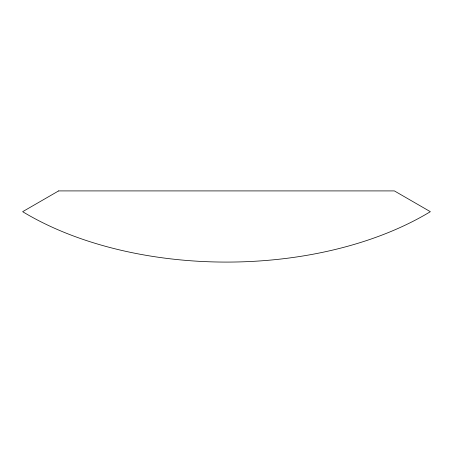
<?xml version="1.0" encoding="UTF-8"?>
<svg xmlns="http://www.w3.org/2000/svg" width="453" height="453" viewBox="0 0 453 453"><rect width="100%" height="100%" fill="white"/><g stroke="black" fill="none" stroke-linecap="round" stroke-linejoin="round"><path stroke-width="0.68" d="M58.624 190.911L22.65 211.681A281.636 162.599 0 0 0 430.35 211.681L394.376 190.911L58.624 190.911"/></g></svg>
